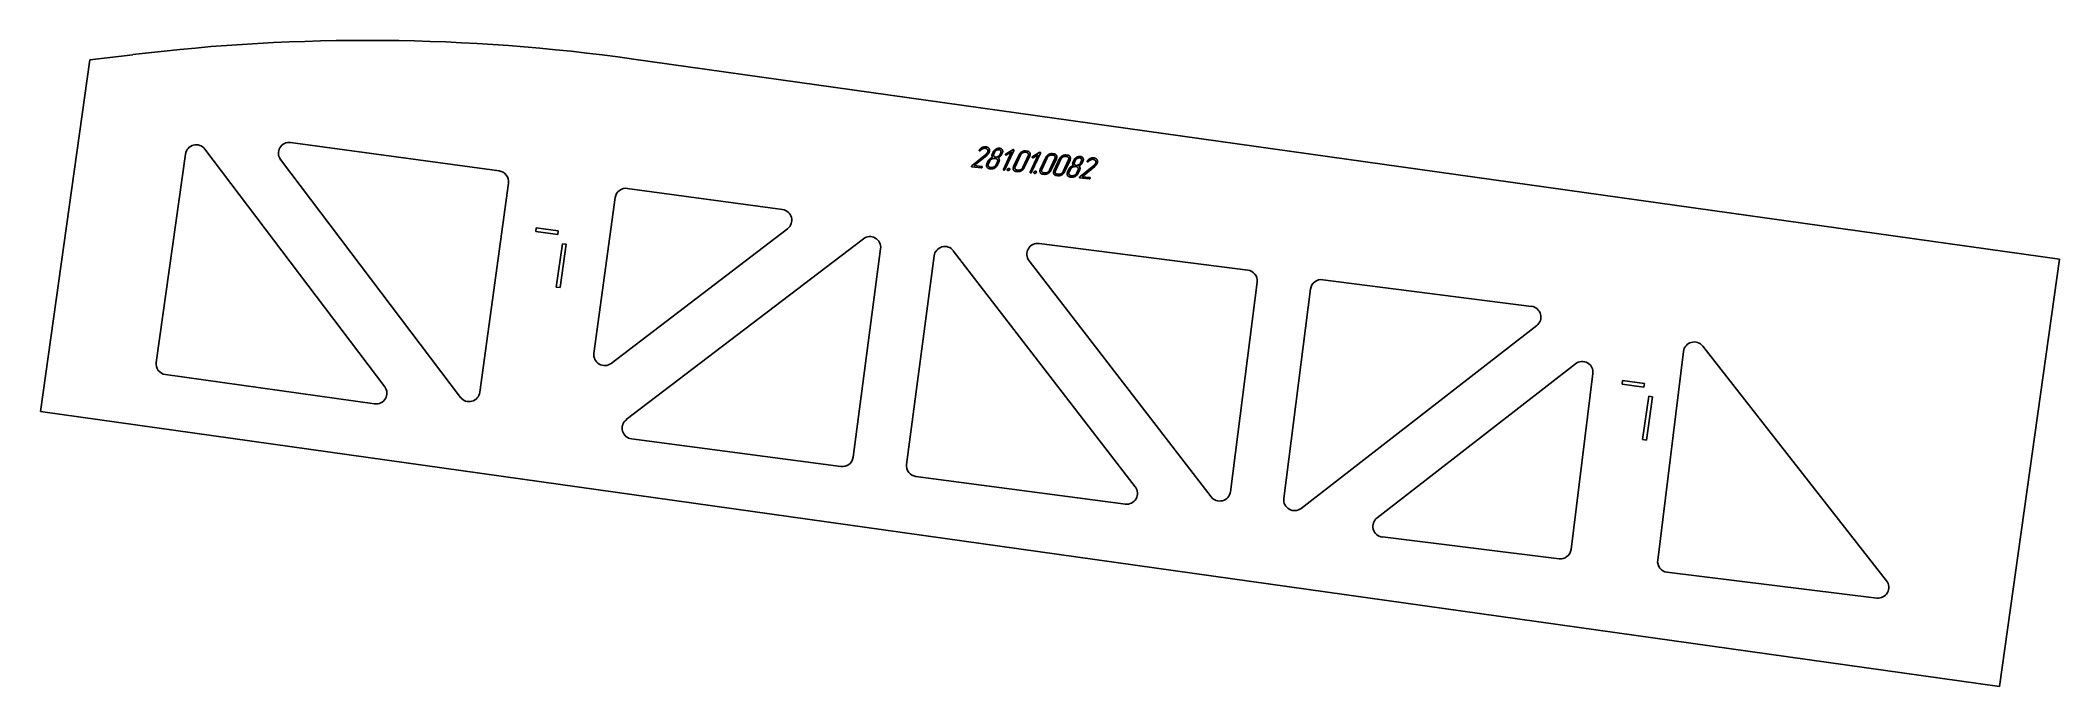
# Model space of a CAD drawing. Header units: millimetres. Extents: x 144 to 2015, y 149 to 748.
import ezdxf

# ---------------------------------------------------------------- set-up
doc = ezdxf.new("R2010")
doc.units = ezdxf.units.MM
doc.linetypes.add('K5LT_BASIC', pattern=[0])
doc.layers.add('Engraving', color=7, linetype='Continuous')

msp = doc.modelspace()

# ---------------------------------------------------------------- linework, layer by layer
at = {"color": 143, "linetype": 'K5LT_BASIC', "lineweight": 25, "true_color": 0x33acca}
for p, q in [((190.1, 730), (144.3, 404.2)), ((230, 734.9), (190.1, 730)), ((693.8, 730.9), (2015.3, 545.2)), ((693.8, 730.9), (693.8, 730.9)), ((251.6, 449.7), (278.8, 642.8)), ((296.7, 647.4), (463.4, 427.1)), ((533.6, 417.2), (366.8, 637.6)), ((376.1, 653.5), (569.3, 627.2)), ((577.9, 615.9), (551.5, 421.9)), ((657.2, 458), (676.9, 602.4)), ((688.1, 611), (831.9, 591.4)), ((603.3, 571), (603.8, 574.5)), ((623.6, 568.2), (603.3, 571)), ((603.8, 574.5), (624.1, 571.6)), ((624.1, 571.6), (623.6, 568.2)), ((836.6, 573.5), (673.1, 448.7)), ((687.2, 396.6), (906.9, 564.2)), ((622.3, 519.5), (628, 559.6)), ((631.4, 559.2), (625.8, 519)), ((628, 559.6), (631.4, 559.2)), ((922.8, 555), (897.3, 361.7)), ((946.9, 355.1), (972.4, 548.4)), ((990.2, 553.2), (1158.8, 334.3)), ((1229.1, 325), (1060.5, 543.9)), ((1069.7, 560), (1263.1, 535.2)), ((2015.3, 545.2), (1959.6, 149.1)), ((1271.7, 524), (1246.9, 329.8)), ((1332.5, 526.3), (1525.9, 501.6)), ((625.8, 519), (622.3, 519.5)), ((1296.5, 323.5), (1321.3, 517.7)), ((1530.8, 483.8), (1312.5, 314.3)), ((1642.9, 266.3), (1666.8, 459.8)), ((1684.6, 464.8), (1855, 247.2)), ((454, 411.1), (260.2, 438.4)), ((1382.9, 305.6), (1566.8, 448.4)), ((1582.8, 439.3), (1562.7, 276.2)), ((1609.9, 429.6), (1610.4, 433)), ((1610.4, 433), (1630.7, 430.2)), ((1630.2, 426.7), (1609.9, 429.6)), ((1628.9, 378.1), (1634.6, 418.2)), ((1630.7, 430.2), (1630.2, 426.7)), ((1638, 417.7), (1632.4, 377.6)), ((1634.6, 418.2), (1638, 417.7)), ((1959.6, 149.1), (144.3, 404.2)), ((886.1, 353.1), (692, 378.7)), ((1632.4, 377.6), (1628.9, 378.1)), ((1149.6, 318.3), (955.5, 343.9)), ((1551.5, 267.5), (1387.8, 287.8)), ((1845.9, 231.1), (1651.5, 255.2))]:
    msp.add_line(p, q, dxfattribs=at)
for centre, radius, start, end in [((446.5, -1028.8), 1777, 82, 96.9987), ((288.7, 641.4), 10, 37.1186, 172), ((374.8, 643.6), 10, 82.2372, 217.1186), ((568, 617.3), 10, 352.2372, 82.2372), ((686.8, 601.1), 10, 82.2372, 172.2372), ((830.5, 581.5), 10, 307.3558, 82.2372), ((912.9, 556.3), 10, 352.4745, 127.3558), ((982.3, 547.1), 10, 37.5931, 172.4745), ((1068.4, 550), 10, 82.7117, 217.5931), ((1261.8, 525.3), 10, 352.7117, 82.7117), ((1331.2, 516.4), 10, 82.7117, 172.7117), ((1524.7, 491.7), 10, 307.8303, 82.7117), ((1676.7, 458.6), 10, 38.0675, 172.9489), ((261.5, 448.3), 10, 172, 262), ((667.1, 456.7), 10, 172.2372, 307.3558), ((1572.9, 440.5), 10, 352.9489, 127.8303), ((455.4, 421.1), 10, 262, 37.1186), ((541.5, 423.3), 10, 217.1186, 352.2372), ((693.3, 388.6), 10, 127.3558, 262.4745), ((887.4, 363), 10, 262.4745, 352.4745), ((956.8, 353.8), 10, 172.4745, 262.4745), ((1150.9, 328.2), 10, 262.4745, 37.5931), ((1237, 331.1), 10, 217.5931, 352.7117), ((1306.4, 322.2), 10, 172.7117, 307.8303), ((1389, 297.7), 10, 127.8303, 262.9489), ((1552.7, 277.5), 10, 262.9489, 352.9489), ((1652.8, 265.1), 10, 172.9489, 262.9489), ((1847.1, 241.1), 10, 262.9489, 38.0675)]:
    msp.add_arc(centre, radius, start, end, dxfattribs=at)
at = {"layer": 'Engraving', "color": 143, "linetype": 'K5LT_BASIC', "lineweight": 25, "true_color": 0x33acca}
for p, q in [((1007.4, 632), (1020.4, 642.5)), ((1021.2, 641.6), (1009.5, 632.1)), ((1014.2, 646.5), (1014.4, 646.8)), ((1020.4, 642.5), (1020.9, 643)), ((1020.9, 643), (1021.3, 643.5)), ((1021.3, 633.7), (1022.6, 636.4)), ((1022.7, 633.6), (1024, 636.3)), ((1026.4, 643.2), (1027, 644.6)), ((1027.8, 643), (1028.5, 644.4)), ((1028.1, 638.7), (1029.5, 638.6)), ((1031.4, 648.1), (1032.2, 648.2)), ((1032.2, 648.2), (1032.7, 648.3)), ((1032.7, 648.3), (1033.1, 648.2)), ((1034.1, 643.8), (1033.5, 642.5)), ((1035.5, 643.7), (1034.9, 642.3)), ((1035.7, 644.1), (1035.5, 643.7)), ((1035.8, 644.6), (1035.7, 644.1)), ((1036, 645.3), (1035.8, 644.6)), ((1036.6, 628.6), (1044, 644.7)), ((1046.2, 646.2), (1038, 628.4)), ((1039.1, 643.1), (1045.2, 646.8)), ((1044, 644.7), (1039.6, 642)), ((1046.1, 631.2), (1051.1, 642.1)), ((1047.5, 631), (1052.5, 641.9)), ((1059.6, 641.2), (1054.6, 630.3)), ((1061, 641.1), (1056, 630.2)), ((1056.6, 644.4), (1058, 644.2)), ((1057.2, 645.7), (1058.6, 645.6)), ((1061.4, 626), (1068.8, 642.1)), ((1070.9, 643.6), (1062.8, 625.9)), ((1063.8, 640.6), (1069.9, 644.2)), ((1068.8, 642.1), (1064.4, 639.5)), ((1070.8, 628.6), (1075.8, 639.5)), ((1072.2, 628.5), (1077.2, 639.4)), ((1084.3, 638.7), (1079.3, 627.8)), ((1085.7, 638.5), (1080.7, 627.6)), ((1081.3, 641.8), (1082.7, 641.7)), ((1081.9, 643.2), (1083.3, 643.1)), ((1083.4, 627.3), (1088.4, 638.2)), ((1084.9, 627.2), (1089.9, 638.1)), ((1096.9, 637.4), (1091.9, 626.5)), ((1098.4, 637.2), (1093.3, 626.3)), ((1093.9, 640.5), (1095.3, 640.4)), ((1094.6, 641.9), (1096, 641.8)), ((1101.2, 635.5), (1101.8, 636.9)), ((1102.6, 635.4), (1103.2, 636.7)), ((1106.1, 640.4), (1107, 640.6)), ((1107, 640.6), (1107.5, 640.6)), ((1107.5, 640.6), (1107.9, 640.5)), ((1108.9, 636.2), (1108.2, 634.8)), ((1110.5, 636.4), (1110.3, 636)), ((1110.6, 636.9), (1110.5, 636.4)), ((1110.7, 637.6), (1110.6, 636.9)), ((1114.2, 636.2), (1114.4, 636.5)), ((1016, 630), (1007.5, 630.8)), ((1009.5, 632.1), (1016.6, 631.3)), ((1025.1, 629), (1023.7, 629.2)), ((1025.7, 630.4), (1024.3, 630.6)), ((1031.1, 635.6), (1029.8, 632.8)), ((1032.5, 635.4), (1031.2, 632.7)), ((1049.8, 626.5), (1048.4, 626.6)), ((1050.5, 627.9), (1049.1, 628)), ((1074.6, 624), (1073.2, 624.1)), ((1075.2, 625.3), (1073.8, 625.5)), ((1087.2, 622.7), (1085.8, 622.8)), ((1087.8, 624), (1086.4, 624.2)), ((1096.1, 626), (1097.3, 628.8)), ((1097.5, 625.9), (1098.7, 628.6)), ((1099.8, 621.4), (1098.4, 621.5)), ((1100.5, 622.7), (1099.1, 622.9)), ((1102.8, 631.1), (1104.2, 630.9)), ((1105.8, 627.9), (1104.5, 625.2)), ((1107.2, 627.7), (1106, 625)), ((1107.4, 621.7), (1120.4, 632.2)), ((1116, 619.7), (1107.5, 620.6)), ((1121.2, 631.4), (1109.5, 621.8)), ((1109.5, 621.8), (1116.6, 621.1)), ((1110.3, 636), (1109.6, 634.6)), ((1120.4, 632.2), (1120.9, 632.7)), ((1120.9, 632.7), (1121.4, 633.2))]:
    msp.add_line(p, q, dxfattribs=at)
for points in [[(1014.2, 646.5), (1014.1, 646.2), (1014.2, 646)], [(1014.2, 646), (1014.3, 645.8), (1014.6, 645.8)], [(1017.4, 649.1), (1015.7, 648.4), (1014.4, 646.8)], [(1014.6, 645.8), (1014.9, 645.8), (1015.1, 645.9)], [(1015.1, 645.9), (1015.3, 645.9), (1015.5, 646.2)], [(1015.5, 646.2), (1016.6, 647.4), (1017.7, 647.8)], [(1020.3, 649.5), (1018.8, 649.7), (1017.4, 649.1)], [(1017.7, 647.8), (1018.8, 648.2), (1019.7, 648.1)], [(1019.7, 648.1), (1020.4, 648.1), (1021, 647.7)], [(1023.3, 647.8), (1022.3, 649.3), (1020.3, 649.5)], [(1021, 647.7), (1021.6, 647.4), (1021.9, 646.9)], [(1021.2, 641.6), (1022.1, 642.4), (1022.6, 643)], [(1022, 644.5), (1021.7, 643.9), (1021.3, 643.5)], [(1021.9, 646.9), (1022.6, 645.8), (1022, 644.5)], [(1022.6, 643), (1023.1, 643.6), (1023.4, 644.3)], [(1024.1, 638.4), (1023.1, 637.5), (1022.6, 636.4)], [(1023.4, 644.3), (1024.3, 646.3), (1023.3, 647.8)], [(1025.7, 638.1), (1024.5, 637.4), (1024, 636.3)], [(1026.5, 639.8), (1025.1, 639.3), (1024.1, 638.4)], [(1028.1, 638.7), (1026.9, 638.9), (1025.7, 638.1)], [(1026.4, 643.2), (1026, 642.2), (1026, 641.4)], [(1026, 641.4), (1026.1, 640.5), (1026.5, 639.8)], [(1029.6, 647.3), (1027.8, 646.2), (1027, 644.6)], [(1027.8, 643), (1027.3, 641.9), (1027.8, 641)], [(1027.8, 641), (1028.2, 640.1), (1029.4, 640)], [(1030.2, 646.3), (1029, 645.6), (1028.5, 644.4)], [(1029.4, 640), (1030.5, 639.9), (1031.7, 640.6)], [(1031.1, 637.6), (1030.7, 638.5), (1029.5, 638.6)], [(1031.4, 648.1), (1030.5, 647.9), (1029.6, 647.3)], [(1032.5, 646.8), (1031.4, 647), (1030.2, 646.3)], [(1031.1, 635.6), (1031.6, 636.7), (1031.1, 637.6)], [(1031.7, 640.6), (1032.9, 641.3), (1033.5, 642.5)], [(1031.9, 639.3), (1032.9, 639.9), (1033.7, 640.6)], [(1032.8, 637.7), (1032.6, 638.7), (1031.9, 639.3)], [(1034.2, 645.9), (1033.7, 646.7), (1032.5, 646.8)], [(1032.5, 635.4), (1033, 636.6), (1032.8, 637.7)], [(1035.6, 646.7), (1034.9, 648), (1033.1, 648.2)], [(1033.7, 640.6), (1034.4, 641.3), (1034.9, 642.3)], [(1034.1, 643.8), (1034.6, 645), (1034.2, 645.9)], [(1036, 645.3), (1036, 646.1), (1035.6, 646.7)], [(1038.7, 642.7), (1038.5, 642.4), (1038.7, 642.1)], [(1039.1, 643.1), (1038.7, 642.8), (1038.7, 642.7)], [(1038.7, 642.1), (1038.8, 641.9), (1039.1, 641.9)], [(1039.1, 641.9), (1039.3, 641.9), (1039.6, 642)], [(1045.8, 646.9), (1045.5, 646.9), (1045.2, 646.8)], [(1046.2, 646.7), (1046.1, 646.9), (1045.8, 646.9)], [(1046.2, 646.2), (1046.3, 646.5), (1046.2, 646.7)], [(1053.6, 644.8), (1051.8, 643.7), (1051.1, 642.1)], [(1054.2, 643.8), (1053, 643.1), (1052.5, 641.9)], [(1057.2, 645.7), (1055.4, 645.9), (1053.6, 644.8)], [(1056.6, 644.4), (1055.4, 644.5), (1054.2, 643.8)], [(1059.6, 643.2), (1059.1, 644.1), (1058, 644.2)], [(1061.1, 644.1), (1060.3, 645.4), (1058.6, 645.6)], [(1059.6, 641.2), (1060.1, 642.3), (1059.6, 643.2)], [(1061, 641.1), (1061.8, 642.8), (1061.1, 644.1)], [(1063.4, 640.1), (1063.3, 639.8), (1063.4, 639.6)], [(1063.8, 640.6), (1063.5, 640.2), (1063.4, 640.1)], [(1063.4, 639.6), (1063.5, 639.4), (1063.8, 639.4)], [(1063.8, 639.4), (1064.1, 639.3), (1064.4, 639.5)], [(1070.5, 644.4), (1070.2, 644.4), (1069.9, 644.2)], [(1070.9, 644.1), (1070.8, 644.3), (1070.5, 644.4)], [(1070.9, 643.6), (1071.1, 643.9), (1070.9, 644.1)], [(1078.4, 642.3), (1076.6, 641.2), (1075.8, 639.5)], [(1078.9, 641.2), (1077.7, 640.5), (1077.2, 639.4)], [(1081.9, 643.2), (1080.1, 643.4), (1078.4, 642.3)], [(1081.3, 641.8), (1080.1, 642), (1078.9, 641.2)], [(1084.4, 640.7), (1083.9, 641.6), (1082.7, 641.7)], [(1085.8, 641.6), (1085.1, 642.9), (1083.3, 643.1)], [(1084.3, 638.7), (1084.8, 639.8), (1084.4, 640.7)], [(1085.7, 638.5), (1086.5, 640.2), (1085.8, 641.6)], [(1091, 641), (1089.2, 639.9), (1088.4, 638.2)], [(1091.6, 639.9), (1090.4, 639.2), (1089.9, 638.1)], [(1094.6, 641.9), (1092.8, 642.1), (1091, 641)], [(1093.9, 640.5), (1092.8, 640.7), (1091.6, 639.9)], [(1097, 639.4), (1096.5, 640.3), (1095.3, 640.4)], [(1098.4, 640.3), (1097.7, 641.6), (1096, 641.8)], [(1096.9, 637.4), (1097.4, 638.5), (1097, 639.4)], [(1098.4, 637.2), (1099.1, 638.9), (1098.4, 640.3)], [(1104.3, 639.7), (1102.5, 638.5), (1101.8, 636.9)], [(1104.9, 638.6), (1103.7, 637.9), (1103.2, 636.7)], [(1106.1, 640.4), (1105.2, 640.2), (1104.3, 639.7)], [(1107.3, 639.2), (1106.1, 639.3), (1104.9, 638.6)], [(1108.9, 638.2), (1108.5, 639), (1107.3, 639.2)], [(1110.4, 639), (1109.6, 640.4), (1107.9, 640.5)], [(1108.9, 636.2), (1109.4, 637.3), (1108.9, 638.2)], [(1110.7, 637.6), (1110.7, 638.4), (1110.4, 639)], [(1114.2, 636.2), (1114.1, 635.9), (1114.2, 635.7)], [(1117.4, 638.8), (1115.7, 638.1), (1114.4, 636.5)], [(1115.5, 635.9), (1116.6, 637.1), (1117.7, 637.5)], [(1120.3, 639.3), (1118.8, 639.4), (1117.4, 638.8)], [(1117.7, 637.5), (1118.8, 638), (1119.7, 637.9)], [(1119.7, 637.9), (1120.5, 637.8), (1121, 637.5)], [(1123.3, 637.6), (1122.3, 639.1), (1120.3, 639.3)], [(1121, 637.5), (1121.6, 637.1), (1121.9, 636.6)], [(1121.9, 636.6), (1122.6, 635.6), (1122, 634.2)], [(1123.5, 634), (1124.3, 636), (1123.3, 637.6)], [(1007.2, 631.7), (1007, 631.4), (1007.1, 631.1)], [(1007.1, 631.1), (1007.3, 630.9), (1007.5, 630.8)], [(1007.4, 632), (1007.3, 631.8), (1007.2, 631.7)], [(1016, 630), (1016.3, 629.9), (1016.6, 630.1)], [(1017, 631.1), (1016.9, 631.3), (1016.6, 631.3)], [(1016.6, 630.1), (1016.9, 630.3), (1017, 630.6)], [(1017, 630.6), (1017.1, 630.8), (1017, 631.1)], [(1021.3, 633.7), (1020.5, 632), (1021.3, 630.7)], [(1021.3, 630.7), (1022.1, 629.4), (1023.7, 629.2)], [(1022.7, 633.6), (1022.2, 632.5), (1022.7, 631.6)], [(1022.7, 631.6), (1023.2, 630.7), (1024.3, 630.6)], [(1025.1, 629), (1026.9, 628.9), (1028.7, 629.9)], [(1025.7, 630.4), (1026.9, 630.3), (1028.1, 631)], [(1028.1, 631), (1029.3, 631.7), (1029.8, 632.8)], [(1028.7, 629.9), (1030.4, 631), (1031.2, 632.7)], [(1036.6, 628.6), (1036.5, 628.2), (1036.6, 628)], [(1036.6, 628), (1036.9, 627.8), (1037, 627.8)], [(1037, 627.8), (1037.3, 627.8), (1037.6, 627.9)], [(1037.6, 627.9), (1037.9, 628.1), (1038, 628.4)], [(1040.3, 628.6), (1040.1, 628.1), (1040.2, 627.8)], [(1040.2, 627.8), (1040.4, 627.5), (1040.9, 627.4)], [(1040.8, 629.2), (1040.4, 628.8), (1040.3, 628.6)], [(1041.8, 629.5), (1041.3, 629.5), (1040.8, 629.2)], [(1040.9, 627.4), (1041.4, 627.4), (1041.8, 627.7)], [(1042.4, 629.1), (1042.2, 629.4), (1041.8, 629.5)], [(1041.8, 627.7), (1042.2, 628), (1042.4, 628.3)], [(1042.4, 628.3), (1042.6, 628.7), (1042.4, 629.1)], [(1046.1, 631.2), (1045.3, 629.5), (1046, 628.1)], [(1046, 628.1), (1046.8, 626.8), (1048.4, 626.6)], [(1047.5, 631), (1047, 629.9), (1047.5, 629)], [(1047.5, 629), (1047.9, 628.1), (1049.1, 628)], [(1049.8, 626.5), (1051.6, 626.3), (1053.4, 627.4)], [(1050.5, 627.9), (1051.6, 627.7), (1052.8, 628.4)], [(1052.8, 628.4), (1054, 629.1), (1054.6, 630.3)], [(1053.4, 627.4), (1055.2, 628.5), (1056, 630.2)], [(1061.4, 626), (1061.2, 625.7), (1061.3, 625.5)], [(1061.3, 625.5), (1061.6, 625.3), (1061.8, 625.3)], [(1061.8, 625.3), (1062.1, 625.2), (1062.4, 625.4)], [(1062.4, 625.4), (1062.6, 625.6), (1062.8, 625.9)], [(1065, 626), (1064.8, 625.6), (1065, 625.2)], [(1065.6, 626.6), (1065.1, 626.2), (1065, 626)], [(1065, 625.2), (1065.1, 624.9), (1065.6, 624.9)], [(1066.5, 626.9), (1066, 627), (1065.6, 626.6)], [(1065.6, 624.9), (1066.1, 624.8), (1066.5, 625.1)], [(1067.1, 626.5), (1066.9, 626.9), (1066.5, 626.9)], [(1066.5, 625.1), (1067, 625.4), (1067.1, 625.8)], [(1067.1, 625.8), (1067.3, 626.2), (1067.1, 626.5)], [(1070.8, 628.6), (1070, 626.9), (1070.8, 625.6)], [(1070.8, 625.6), (1071.5, 624.3), (1073.2, 624.1)], [(1072.2, 628.5), (1071.7, 627.4), (1072.2, 626.5)], [(1072.2, 626.5), (1072.7, 625.6), (1073.8, 625.5)], [(1074.6, 624), (1076.3, 623.8), (1078.1, 624.9)], [(1075.2, 625.3), (1076.4, 625.2), (1077.6, 625.9)], [(1077.6, 625.9), (1078.8, 626.6), (1079.3, 627.8)], [(1078.1, 624.9), (1079.9, 625.9), (1080.7, 627.6)], [(1083.4, 627.3), (1082.6, 625.6), (1083.4, 624.3)], [(1083.4, 624.3), (1084.2, 623), (1085.8, 622.8)], [(1084.9, 627.2), (1084.3, 626.1), (1084.8, 625.2)], [(1084.8, 625.2), (1085.3, 624.3), (1086.4, 624.2)], [(1087.2, 622.7), (1089, 622.5), (1090.8, 623.6)], [(1087.8, 624), (1089, 623.9), (1090.2, 624.6)], [(1090.2, 624.6), (1091.4, 625.3), (1091.9, 626.5)], [(1090.8, 623.6), (1092.6, 624.6), (1093.3, 626.3)], [(1096.1, 626), (1095.3, 624.3), (1096, 623)], [(1096, 623), (1096.8, 621.7), (1098.4, 621.5)], [(1097.5, 625.9), (1097, 624.8), (1097.5, 623.9)], [(1098.8, 630.7), (1097.8, 629.8), (1097.3, 628.8)], [(1097.5, 623.9), (1097.9, 623), (1099.1, 622.9)], [(1100.4, 630.5), (1099.3, 629.7), (1098.7, 628.6)], [(1101.3, 632.2), (1099.9, 631.6), (1098.8, 630.7)], [(1099.8, 621.4), (1101.6, 621.2), (1103.4, 622.2)], [(1102.8, 631.1), (1101.6, 631.2), (1100.4, 630.5)], [(1100.5, 622.7), (1101.7, 622.6), (1102.8, 623.3)], [(1101.2, 635.5), (1100.7, 634.5), (1100.8, 633.7)], [(1100.8, 633.7), (1100.8, 632.8), (1101.3, 632.2)], [(1102.6, 635.4), (1102, 634.2), (1102.5, 633.3)], [(1102.5, 633.3), (1103, 632.5), (1104.1, 632.3)], [(1102.8, 623.3), (1104, 624), (1104.5, 625.2)], [(1103.4, 622.2), (1105.2, 623.3), (1106, 625)], [(1104.1, 632.3), (1105.3, 632.2), (1106.5, 632.9)], [(1105.9, 629.9), (1105.4, 630.8), (1104.2, 630.9)], [(1105.8, 627.9), (1106.3, 629), (1105.9, 629.9)], [(1106.5, 632.9), (1107.7, 633.6), (1108.2, 634.8)], [(1106.6, 631.6), (1107.7, 632.2), (1108.4, 632.9)], [(1107.6, 630), (1107.4, 631.1), (1106.6, 631.6)], [(1107.2, 621.4), (1107, 621.1), (1107.1, 620.8)], [(1107.1, 620.8), (1107.3, 620.6), (1107.5, 620.6)], [(1107.2, 627.7), (1107.7, 628.9), (1107.6, 630)], [(1107.4, 621.7), (1107.3, 621.6), (1107.2, 621.4)], [(1108.4, 632.9), (1109.2, 633.6), (1109.6, 634.6)], [(1114.2, 635.7), (1114.4, 635.5), (1114.7, 635.5)], [(1114.7, 635.5), (1114.9, 635.5), (1115.1, 635.6)], [(1115.1, 635.6), (1115.3, 635.7), (1115.5, 635.9)], [(1116, 619.7), (1116.3, 619.7), (1116.6, 619.9)], [(1117, 620.8), (1116.9, 621), (1116.6, 621.1)], [(1116.6, 619.9), (1116.9, 620.1), (1117, 620.3)], [(1117, 620.3), (1117.1, 620.6), (1117, 620.8)], [(1121.2, 631.4), (1122.1, 632.1), (1122.6, 632.7)], [(1122, 634.2), (1121.8, 633.7), (1121.4, 633.2)], [(1122.6, 632.7), (1123.1, 633.4), (1123.5, 634)]]:
    msp.add_open_spline(points, degree=2, dxfattribs=at)

doc.saveas('drawing.dxf')
